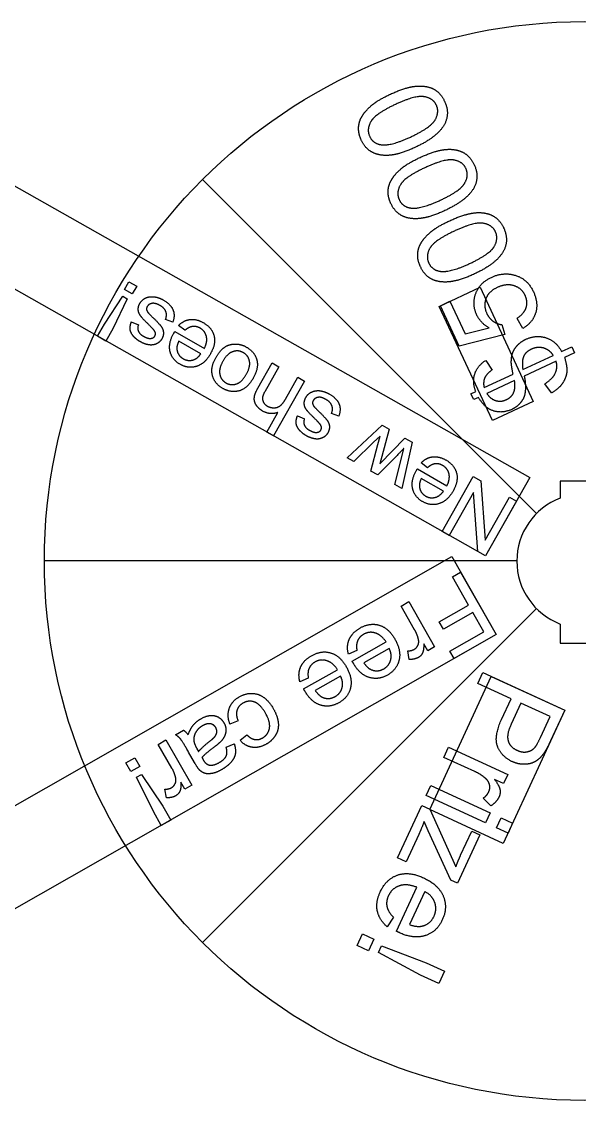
# Model space of a CAD drawing. Header units: millimetres. Extents: x 0 to 539, y 3 to 272.
# Drawn here: x 416.5 to 478.5, y 130.2 to 250.2 of the extents above; entities that cross this region are included whole.
import ezdxf

# ---------------------------------------------------------------- set-up
doc = ezdxf.new("R2010")
doc.units = ezdxf.units.MM
doc.layers.get('0').update_dxf_attribs({"linetype": 'CONTINUOUS'})

msp = doc.modelspace()

# ---------------------------------------------------------------- linework, layer by layer
for p, q in [((473.77, 195.55), (436.65, 232.68)), ((427.98, 220.46), (428.47, 221.31)), ((428.47, 221.31), (429.33, 220.82)), ((429.33, 220.82), (428.84, 219.97)), ((425.75, 216.59), (427.79, 219.69)), ((427.79, 219.69), (428.27, 219.42)), ((428.84, 219.97), (427.98, 220.46)), ((428.27, 219.42), (426.67, 216.06)), ((463.08, 218.64), (464.14, 219.14)), ((465.18, 214.13), (463.08, 218.64)), ((464.14, 219.14), (465.83, 215.52)), ((472.24, 216.12), (471.6, 217.24)), ((424.98, 215.24), (425.75, 216.59)), ((426.67, 216.06), (425.91, 214.71)), ((428.73, 216.84), (429.52, 216.52)), ((433.34, 216.81), (432.53, 217.11)), ((434.69, 215.91), (433.97, 216.44)), ((465.83, 215.52), (468.49, 216.17)), ((469.89, 216.54), (470.24, 215.43)), ((425.91, 214.71), (424.98, 215.24)), ((433.56, 215.76), (436.85, 213.9)), ((470.24, 215.43), (465.18, 214.13)), ((436.46, 213.31), (434, 214.7)), ((476.55, 213.55), (477.68, 214.08)), ((477.68, 214.08), (477.98, 213.42)), ((468.11, 212.56), (468.82, 211.49)), ((472.24, 211.54), (475.62, 213.12)), ((475.93, 212.46), (472.39, 210.81)), ((477.98, 213.42), (476.87, 212.9)), ((442.8, 209.49), (444.38, 212.29)), ((445.13, 211.86), (443.55, 209.07)), ((444.38, 212.29), (445.13, 211.86)), ((447.98, 210.25), (444.53, 204.16)), ((445.86, 208.26), (447.23, 210.68)), ((447.23, 210.68), (447.98, 210.25)), ((467.94, 209.54), (471.15, 211.03)), ((471.32, 210.31), (468.24, 208.88)), ((466.47, 208.85), (467, 209.1)), ((466.78, 208.2), (466.47, 208.85)), ((475.42, 208.94), (474.69, 209.96)), ((467.31, 208.45), (466.78, 208.2)), ((443.78, 204.59), (445.02, 206.77)), ((451.79, 206.36), (450.98, 206.66)), ((447.18, 206.38), (447.97, 206.07)), ((452.72, 201.73), (456.6, 205.37)), ((456.6, 205.37), (457.38, 204.92)), ((444.53, 204.16), (443.78, 204.59)), ((456.39, 204.15), (455.65, 203.45)), ((456.13, 203.19), (456.39, 204.15)), ((457.38, 204.92), (456.58, 201.88)), ((455.65, 203.45), (453.45, 201.32)), ((455.34, 200.25), (456.13, 203.19)), ((456.33, 201.04), (459.14, 203.92)), ((459.93, 203.48), (458.78, 198.3)), ((459.14, 203.92), (459.93, 203.48)), ((453.45, 201.32), (452.72, 201.73)), ((458.28, 202), (456.11, 199.82)), ((456.58, 201.88), (456.33, 201.04)), ((458, 198.74), (458.74, 201.69)), ((458.74, 201.69), (459.02, 202.78)), ((460.52, 200.49), (463.81, 198.62)), ((461.65, 200.63), (460.93, 201.16)), ((456.11, 199.82), (455.34, 200.25)), ((463.42, 198.03), (460.95, 199.43)), ((463.28, 193.54), (466.73, 199.63)), ((466.73, 199.63), (467.56, 199.16)), ((458.78, 198.3), (458, 198.74)), ((467.56, 199.16), (468.04, 192.56)), ((466.76, 197.88), (464.05, 193.1)), ((467.25, 191.29), (466.76, 197.88)), ((468.04, 192.56), (470.76, 197.34)), ((471.53, 196.91), (468.08, 190.82)), ((470.76, 197.34), (471.53, 196.91)), ((464.05, 193.1), (463.28, 193.54)), ((468.08, 190.82), (467.25, 191.29)), ((471.57, 190.25), (419.07, 190.25)), ((464.41, 188.5), (465.33, 189.02)), ((466.21, 185.34), (464.41, 188.5)), ((465.33, 189.02), (469.29, 182.07)), ((473.77, 184.95), (436.65, 147.82)), ((458.71, 185.24), (459.56, 185.73)), ((460.21, 182.61), (458.71, 185.24)), ((459.56, 185.73), (462.44, 180.7)), ((462.95, 183.48), (466.21, 185.34)), ((466.68, 184.52), (463.42, 182.66)), ((467.9, 182.37), (466.68, 184.52)), ((463.42, 182.66), (462.95, 183.48)), ((453.28, 179.1), (457.04, 181.24)), ((464.14, 180.22), (467.9, 182.37)), ((469.29, 182.07), (464.6, 179.4)), ((453.8, 180.29), (452.86, 179.9)), ((457.39, 180.51), (454.58, 178.91)), ((459.61, 179.3), (459.45, 180.26)), ((461.67, 180.26), (461.23, 181.02)), ((462.44, 180.7), (461.67, 180.26)), ((464.6, 179.4), (464.14, 180.22)), ((447.88, 176.02), (451.64, 178.16)), ((467.25, 176.64), (467.81, 177.84)), ((467.81, 177.84), (476.89, 173.65)), ((448.4, 177.21), (447.46, 176.82)), ((451.99, 177.43), (449.18, 175.83)), ((470.95, 174.93), (467.25, 176.64)), ((469.87, 172.61), (470.95, 174.93)), ((472.02, 174.44), (470.94, 172.09)), ((475.27, 172.95), (472.02, 174.44)), ((474.2, 170.62), (475.27, 172.95)), ((476.89, 173.65), (475.31, 170.23)), ((440.59, 172.47), (439.69, 172.1)), ((433.63, 170.93), (434.52, 171.44)), ((440.81, 170.32), (441.57, 170.92)), ((431.73, 169.85), (432.58, 170.34)), ((433.23, 167.22), (431.73, 169.85)), ((432.58, 170.34), (435.46, 165.31)), ((436.02, 169.37), (436.2, 169.05)), ((439.27, 169.54), (440.17, 169.9)), ((463.47, 168.41), (463.98, 169.53)), ((463.98, 169.53), (470.56, 166.5)), ((428.13, 167.8), (429.11, 168.36)), ((429.11, 168.36), (429.66, 167.39)), ((435.75, 167.84), (435.1, 168.98)), ((466.91, 166.83), (463.47, 168.41)), ((428.68, 166.83), (428.13, 167.8)), ((429.66, 167.39), (428.68, 166.83)), ((429.32, 166.19), (429.87, 166.5)), ((431.18, 162.37), (429.32, 166.19)), ((429.87, 166.5), (432.23, 162.97)), ((434.69, 164.87), (434.25, 165.63)), ((470.1, 165.49), (469.1, 165.95)), ((470.56, 166.5), (470.1, 165.49)), ((432.63, 163.91), (432.47, 164.87)), ((435.46, 165.31), (434.69, 164.87)), ((461.51, 164.17), (462.03, 165.28)), ((462.03, 165.28), (468.61, 162.25)), ((468.09, 161.14), (461.51, 164.17)), ((468.7, 163.02), (467.85, 163.88)), ((432.06, 160.83), (431.18, 162.37)), ((432.23, 162.97), (433.11, 161.43)), ((458.32, 157.24), (461, 163.06)), ((461, 163.06), (461.91, 162.64)), ((461.91, 162.64), (464.79, 156.24)), ((468.61, 162.25), (468.09, 161.14)), ((433.11, 161.43), (432.06, 160.83)), ((461.72, 160.23), (461.27, 161.27)), ((469.31, 160.58), (469.83, 161.69)), ((469.83, 161.69), (471.11, 161.1)), ((471.11, 161.1), (470.6, 159.99)), ((460.68, 159.84), (459.28, 156.79)), ((464.25, 154.74), (461.72, 160.23)), ((467.47, 159.78), (464.99, 154.4)), ((465.33, 157.52), (466.56, 160.2)), ((466.56, 160.2), (467.47, 159.78)), ((470.6, 159.99), (469.31, 160.58)), ((459.28, 156.79), (458.32, 157.24)), ((458.19, 149.06), (460.45, 153.96)), ((464.99, 154.4), (464.25, 154.74)), ((461.34, 153.48), (459.65, 149.8)), ((457.85, 150.65), (457.18, 149.56)), ((453.83, 147.48), (454.42, 148.77)), ((454.42, 148.77), (455.69, 148.18)), ((455.69, 148.18), (455.1, 146.9)), ((455.1, 146.9), (453.83, 147.48)), ((456.21, 146.72), (456.54, 147.44)), ((460.87, 144.18), (456.21, 146.72)), ((456.54, 147.44), (461.51, 145.56)), ((461.51, 145.56), (463.52, 144.63)), ((462.89, 143.25), (460.87, 144.18)), ((463.52, 144.63), (462.89, 143.25))]:
    msp.add_line(p, q)
for points in [[(407.53, 236.62), (473.01, 199.52), (468.08, 190.82), (402.6, 227.92)], [(467.49, 220.69), (473.4, 208), (468.87, 205.88), (462.96, 218.57)], [(410.25, 159.9), (464.34, 190.76), (469.29, 182.07), (415.21, 151.22)], [(461.9, 162.59), (468.73, 177.41), (476.89, 173.65), (470.06, 158.83)]]:
    msp.add_lwpolyline(points, close=True)
msp.add_lwpolyline([(481.39, 199.12), (476.39, 199.12), (476.39, 197.25, 0.688093), (476.39, 183.24), (476.39, 181.12), (481.39, 181.12), (481.39, 183.12, 0.726292), (481.39, 197.38)], format="xyb", close=True)
msp.add_circle((479.07, 190.25), 60)
for points in [[(457.54, 242.18), (459.14, 242.92), (460.27, 243.05)], [(460.27, 243.05), (461.4, 243.18), (462.25, 242.78)], [(462.25, 242.78), (463.08, 242.37), (463.54, 241.38)], [(455.5, 240.98), (456.19, 241.55), (457.54, 242.18)], [(461.29, 241.89), (460.3, 242.07), (458.08, 241.03)], [(462.63, 240.95), (462.27, 241.72), (461.29, 241.89)], [(463.54, 241.38), (464.16, 240.07), (463.56, 238.88)], [(454.41, 239.78), (454.8, 240.4), (455.5, 240.98)], [(458.08, 241.03), (455.84, 239.99), (455.35, 239.12)], [(462.5, 239.32), (462.99, 240.19), (462.63, 240.95)], [(453.99, 238.48), (454.02, 239.17), (454.41, 239.78)], [(455.35, 239.12), (454.85, 238.26), (455.22, 237.48)], [(459.76, 237.41), (462, 238.45), (462.5, 239.32)], [(463.56, 238.88), (462.85, 237.46), (460.3, 236.27)], [(454.29, 237.06), (453.95, 237.79), (453.99, 238.48)], [(455.59, 235.67), (454.75, 236.07), (454.29, 237.06)], [(455.22, 237.48), (455.57, 236.71), (456.44, 236.56)], [(456.44, 236.56), (457.53, 236.37), (459.76, 237.41)], [(457.56, 235.39), (456.42, 235.27), (455.59, 235.67)], [(460.3, 236.27), (458.69, 235.52), (457.56, 235.39)], [(460.83, 235.14), (462.42, 235.88), (463.56, 236.01)], [(463.56, 236.01), (464.69, 236.14), (465.53, 235.73)], [(465.53, 235.73), (466.36, 235.33), (466.83, 234.34)], [(458.78, 233.93), (459.48, 234.51), (460.83, 235.14)], [(464.57, 234.85), (463.58, 235.03), (461.36, 233.99)], [(465.91, 233.91), (465.56, 234.68), (464.57, 234.85)], [(466.83, 234.34), (467.44, 233.03), (466.85, 231.84)], [(457.7, 232.74), (458.08, 233.36), (458.78, 233.93)], [(461.36, 233.99), (459.12, 232.95), (458.63, 232.08)], [(465.78, 232.28), (466.27, 233.14), (465.91, 233.91)], [(457.27, 231.44), (457.31, 232.13), (457.7, 232.74)], [(458.63, 232.08), (458.14, 231.22), (458.5, 230.44)], [(463.05, 230.37), (465.28, 231.41), (465.78, 232.28)], [(466.85, 231.84), (466.13, 230.42), (463.58, 229.23)], [(457.57, 230.02), (457.23, 230.75), (457.27, 231.44)], [(458.5, 230.44), (458.86, 229.67), (459.72, 229.52)], [(458.87, 228.62), (458.03, 229.03), (457.57, 230.02)], [(459.72, 229.52), (460.82, 229.33), (463.05, 230.37)], [(463.58, 229.23), (461.97, 228.48), (460.84, 228.35)], [(460.84, 228.35), (459.71, 228.22), (458.87, 228.62)], [(462.07, 226.89), (462.76, 227.47), (464.11, 228.09)], [(464.11, 228.09), (465.7, 228.84), (466.84, 228.97)], [(466.84, 228.97), (467.97, 229.1), (468.81, 228.69)], [(468.81, 228.69), (469.65, 228.29), (470.11, 227.3)], [(460.98, 225.7), (461.36, 226.32), (462.07, 226.89)], [(464.64, 226.95), (462.4, 225.91), (461.91, 225.04)], [(467.85, 227.81), (466.87, 227.99), (464.64, 226.95)], [(469.2, 226.87), (468.84, 227.64), (467.85, 227.81)], [(469.06, 225.23), (469.55, 226.1), (469.2, 226.87)], [(470.11, 227.3), (470.72, 225.98), (470.13, 224.8)], [(460.56, 224.4), (460.59, 225.08), (460.98, 225.7)], [(461.91, 225.04), (461.42, 224.18), (461.78, 223.4)], [(466.33, 223.33), (468.56, 224.37), (469.06, 225.23)], [(470.13, 224.8), (469.42, 223.37), (466.86, 222.18)], [(460.86, 222.98), (460.52, 223.71), (460.56, 224.4)], [(461.78, 223.4), (462.14, 222.63), (463, 222.48)], [(463, 222.48), (464.1, 222.29), (466.33, 223.33)], [(462.15, 221.58), (461.32, 221.99), (460.86, 222.98)], [(466.86, 222.18), (465.26, 221.43), (464.13, 221.31)], [(468.74, 221.8), (469.97, 222.38), (471.2, 222.08)], [(471.2, 222.08), (472.71, 221.72), (473.41, 220.21)], [(464.13, 221.31), (462.99, 221.18), (462.15, 221.58)], [(467.01, 220), (467.45, 221.2), (468.74, 221.8)], [(471.26, 220.86), (470.39, 221.14), (469.39, 220.67)], [(472.5, 219.78), (472.13, 220.59), (471.26, 220.86)], [(430.3, 219.49), (430.71, 219.69), (431.22, 219.64)], [(431.22, 219.64), (431.73, 219.59), (432.25, 219.3)], [(467.12, 217.61), (466.57, 218.8), (467.01, 220)], [(469.39, 220.67), (468.44, 220.22), (468.14, 219.43)], [(472.61, 218.44), (472.81, 219.12), (472.5, 219.78)], [(473.41, 220.21), (473.99, 218.97), (473.67, 217.87)], [(429.5, 218.17), (429.47, 218.52), (429.68, 218.91)], [(429.68, 218.91), (429.9, 219.28), (430.3, 219.49)], [(430.5, 218.55), (430.35, 218.3), (430.49, 218.03)], [(431.03, 218.9), (430.66, 218.83), (430.5, 218.55)], [(431.91, 218.68), (431.39, 218.97), (431.03, 218.9)], [(432.57, 217.99), (432.42, 218.39), (431.91, 218.68)], [(432.25, 219.3), (433.11, 218.81), (433.36, 218.19)], [(468.14, 219.43), (467.84, 218.64), (468.24, 217.78)], [(471.6, 217.24), (472.39, 217.77), (472.61, 218.44)], [(429.77, 217.5), (429.53, 217.81), (429.5, 218.17)], [(430.68, 216.52), (430.01, 217.18), (429.77, 217.5)], [(430.49, 218.03), (430.59, 217.84), (431.11, 217.34)], [(431.11, 217.34), (431.82, 216.67), (432.05, 216.34)], [(432.53, 217.11), (432.72, 217.59), (432.57, 217.99)], [(433.36, 218.19), (433.61, 217.58), (433.34, 216.81)], [(468.49, 216.17), (467.54, 216.72), (467.12, 217.61)], [(468.24, 217.78), (468.49, 217.24), (468.94, 216.92)], [(473.67, 217.87), (473.34, 216.76), (472.24, 216.12)], [(428.6, 216.01), (428.56, 216.37), (428.73, 216.84)], [(428.95, 215.27), (428.64, 215.64), (428.6, 216.01)], [(429.52, 216.52), (429.37, 216.15), (429.51, 215.82)], [(431.23, 215.95), (431.14, 216.06), (430.68, 216.52)], [(432.05, 216.34), (432.28, 216), (432.3, 215.64)], [(433.97, 216.44), (434.54, 217.01), (435.24, 217.11)], [(435.54, 216.33), (435.13, 216.28), (434.69, 215.91)], [(435.24, 217.11), (435.95, 217.2), (436.72, 216.76)], [(436.37, 216.15), (435.95, 216.39), (435.54, 216.33)], [(437.07, 215.24), (436.92, 215.84), (436.37, 216.15)], [(436.72, 216.76), (437.69, 216.22), (437.92, 215.3)], [(468.94, 216.92), (469.39, 216.6), (469.89, 216.54)], [(429.78, 214.61), (429.26, 214.9), (428.95, 215.27)], [(429.51, 215.82), (429.64, 215.5), (430.07, 215.25)], [(430.07, 215.25), (430.59, 214.96), (430.9, 215.01)], [(430.9, 215.01), (431.22, 215.05), (431.35, 215.28)], [(431.41, 215.59), (431.38, 215.77), (431.23, 215.95)], [(431.35, 215.28), (431.43, 215.42), (431.41, 215.59)], [(432.12, 214.96), (431.95, 214.66), (431.68, 214.49)], [(432.3, 215.64), (432.31, 215.28), (432.12, 214.96)], [(433.04, 213.55), (432.82, 214.47), (433.44, 215.56)], [(433.44, 215.56), (433.48, 215.63), (433.56, 215.76)], [(436.85, 213.9), (437.22, 214.65), (437.07, 215.24)], [(437.92, 215.3), (438.15, 214.38), (437.54, 213.31)], [(471.67, 214.27), (472.04, 214.66), (472.56, 214.91)], [(472.56, 214.91), (473.72, 215.44), (474.83, 215.07)], [(474.83, 215.07), (475.95, 214.69), (476.55, 213.55)], [(430.48, 214.33), (430.12, 214.41), (429.78, 214.61)], [(431.07, 214.28), (430.83, 214.25), (430.48, 214.33)], [(431.68, 214.49), (431.4, 214.31), (431.07, 214.28)], [(434, 214.7), (433.73, 214.12), (433.81, 213.71)], [(433.81, 213.71), (433.92, 213.07), (434.49, 212.75)], [(438.11, 212.85), (438.59, 213.7), (439.12, 214.05)], [(439.12, 214.05), (439.65, 214.39), (440.3, 214.38)], [(441.16, 213.43), (440.61, 213.75), (440, 213.53)], [(440.3, 214.38), (440.94, 214.38), (441.51, 214.05)], [(441.51, 214.05), (442.44, 213.52), (442.68, 212.6)], [(471.12, 213.41), (471.3, 213.89), (471.67, 214.27)], [(473.17, 213.8), (472.56, 213.51), (472.34, 213.04)], [(474.56, 213.93), (473.88, 214.13), (473.17, 213.8)], [(475.62, 213.12), (475.24, 213.73), (474.56, 213.93)], [(434.15, 212.13), (433.26, 212.63), (433.04, 213.55)], [(434.49, 212.75), (435, 212.46), (435.55, 212.6)], [(435.55, 212.6), (436.1, 212.75), (436.46, 213.31)], [(437.54, 213.31), (436.9, 212.19), (435.98, 211.9)], [(437.75, 210.88), (437.51, 211.8), (438.11, 212.85)], [(438.9, 212.45), (438.43, 211.63), (438.57, 211)], [(440, 213.53), (439.39, 213.32), (438.9, 212.45)], [(441.86, 212.49), (441.73, 213.12), (441.16, 213.43)], [(441.51, 211.01), (441.99, 211.85), (441.86, 212.49)], [(442.68, 212.6), (442.91, 211.69), (442.27, 210.57)], [(466.86, 210.91), (467.12, 211.92), (468.11, 212.56)], [(470.96, 212.3), (470.95, 212.93), (471.12, 213.41)], [(472.34, 213.04), (472.11, 212.57), (472.24, 211.54)], [(475.79, 211.03), (476.17, 211.78), (475.93, 212.46)], [(476.87, 212.9), (477.15, 212.02), (477.13, 211.37)], [(435.98, 211.9), (435.06, 211.61), (434.15, 212.13)], [(468.82, 211.49), (468.21, 211.08), (468.01, 210.61)], [(471.15, 211.03), (470.97, 211.97), (470.96, 212.3)], [(477.13, 211.37), (477.1, 210.72), (476.68, 210.06)], [(438.9, 209.44), (437.99, 209.95), (437.75, 210.88)], [(438.57, 211), (438.7, 210.37), (439.25, 210.06)], [(439.25, 210.06), (439.81, 209.74), (440.42, 209.95)], [(440.42, 209.95), (441.03, 210.16), (441.51, 211.01)], [(442.27, 210.57), (441.58, 209.34), (440.56, 209.14)], [(467, 209.1), (466.65, 210.11), (466.86, 210.91)], [(468.01, 210.61), (467.8, 210.13), (467.94, 209.54)], [(471.21, 208.95), (471.44, 209.45), (471.32, 210.31)], [(472.39, 210.81), (472.58, 210.07), (472.51, 209.16)], [(474.69, 209.96), (475.52, 210.51), (475.79, 211.03)], [(476.68, 210.06), (476.26, 209.4), (475.42, 208.94)], [(440.56, 209.14), (439.72, 208.97), (438.9, 209.44)], [(442.4, 208.41), (442.43, 208.84), (442.8, 209.49)], [(443.55, 209.07), (443.23, 208.51), (443.33, 208.12)], [(448.13, 208.45), (448.34, 208.83), (448.75, 209.03)], [(448.75, 209.03), (449.16, 209.24), (449.67, 209.19)], [(449.67, 209.19), (450.18, 209.13), (450.7, 208.84)], [(450.7, 208.84), (451.56, 208.35), (451.81, 207.74)], [(468.24, 208.88), (468.64, 208.27), (469.24, 208.09)], [(470.4, 208.19), (470.97, 208.45), (471.21, 208.95)], [(472.51, 209.16), (472.46, 208.49), (472.07, 207.96)], [(442.61, 207.59), (442.36, 207.99), (442.4, 208.41)], [(443.33, 208.12), (443.43, 207.72), (443.87, 207.47)], [(445.28, 207.52), (445.57, 207.74), (445.86, 208.26)], [(447.95, 207.71), (447.92, 208.07), (448.13, 208.45)], [(448.22, 207.04), (447.98, 207.35), (447.95, 207.71)], [(448.95, 208.1), (448.8, 207.84), (448.94, 207.57)], [(449.48, 208.45), (449.11, 208.38), (448.95, 208.1)], [(450.36, 208.22), (449.84, 208.52), (449.48, 208.45)], [(451.02, 207.53), (450.87, 207.93), (450.36, 208.22)], [(451.81, 207.74), (452.06, 207.13), (451.79, 206.36)], [(468.69, 207.06), (467.94, 207.39), (467.31, 208.45)], [(469.24, 208.09), (469.83, 207.92), (470.4, 208.19)], [(472.07, 207.96), (471.68, 207.43), (471.01, 207.11)], [(443.35, 206.91), (442.86, 207.19), (442.61, 207.59)], [(445.02, 206.77), (444.15, 206.46), (443.35, 206.91)], [(443.87, 207.47), (444.2, 207.28), (444.6, 207.29)], [(444.6, 207.29), (444.98, 207.29), (445.28, 207.52)], [(449.13, 206.07), (448.46, 206.73), (448.22, 207.04)], [(448.94, 207.57), (449.04, 207.39), (449.56, 206.89)], [(449.56, 206.89), (450.27, 206.21), (450.5, 205.88)], [(450.98, 206.66), (451.17, 207.14), (451.02, 207.53)], [(471.01, 207.11), (469.82, 206.56), (468.69, 207.06)], [(447.05, 205.55), (447.01, 205.91), (447.18, 206.38)], [(447.4, 204.82), (447.09, 205.19), (447.05, 205.55)], [(447.97, 206.07), (447.82, 205.7), (447.96, 205.37)], [(447.96, 205.37), (448.08, 205.04), (448.52, 204.8)], [(449.68, 205.5), (449.59, 205.61), (449.13, 206.07)], [(449.86, 205.14), (449.83, 205.31), (449.68, 205.5)], [(450.5, 205.88), (450.73, 205.55), (450.75, 205.19)], [(448.23, 204.15), (447.71, 204.45), (447.4, 204.82)], [(448.93, 203.88), (448.57, 203.96), (448.23, 204.15)], [(448.52, 204.8), (449.04, 204.51), (449.35, 204.55)], [(449.35, 204.55), (449.67, 204.6), (449.8, 204.82)], [(450.13, 204.03), (449.85, 203.86), (449.52, 203.82)], [(449.8, 204.82), (449.88, 204.97), (449.86, 205.14)], [(450.57, 204.5), (450.4, 204.21), (450.13, 204.03)], [(450.75, 205.19), (450.75, 204.83), (450.57, 204.5)], [(449.52, 203.82), (449.27, 203.79), (448.93, 203.88)], [(459.02, 202.78), (458.96, 202.72), (458.28, 202)], [(460.93, 201.16), (461.49, 201.74), (462.2, 201.83)], [(462.2, 201.83), (462.91, 201.92), (463.68, 201.49)], [(460.4, 200.29), (460.44, 200.35), (460.52, 200.49)], [(462.5, 201.06), (462.09, 201.01), (461.65, 200.63)], [(463.32, 200.88), (462.91, 201.11), (462.5, 201.06)], [(464.03, 199.97), (463.88, 200.56), (463.32, 200.88)], [(463.68, 201.49), (464.64, 200.94), (464.88, 200.02)], [(460, 198.28), (459.78, 199.2), (460.4, 200.29)], [(460.95, 199.43), (460.69, 198.84), (460.76, 198.43)], [(463.81, 198.62), (464.18, 199.37), (464.03, 199.97)], [(464.88, 200.02), (465.1, 199.11), (464.49, 198.03)], [(461.1, 196.85), (460.22, 197.36), (460, 198.28)], [(460.76, 198.43), (460.87, 197.8), (461.44, 197.47)], [(462.51, 197.33), (463.05, 197.47), (463.42, 198.03)], [(464.49, 198.03), (463.86, 196.92), (462.94, 196.63)], [(462.94, 196.63), (462.02, 196.34), (461.1, 196.85)], [(461.44, 197.47), (461.96, 197.18), (462.51, 197.33)], [(452.95, 181.54), (453.27, 182.29), (454.14, 182.79)], [(454.14, 182.79), (455.25, 183.42), (456.28, 183.11)], [(456.28, 183.11), (457.32, 182.8), (458.02, 181.57)], [(460.64, 181.53), (460.52, 182.07), (460.21, 182.61)], [(452.86, 179.9), (452.62, 180.79), (452.95, 181.54)], [(453.88, 181.38), (453.69, 180.95), (453.8, 180.29)], [(454.54, 182.09), (454.07, 181.82), (453.88, 181.38)], [(455.84, 182.24), (455.17, 182.45), (454.54, 182.09)], [(457.04, 181.24), (456.52, 182.04), (455.84, 182.24)], [(458.02, 181.57), (458.74, 180.3), (458.49, 179.23)], [(460.59, 180.89), (460.72, 181.18), (460.64, 181.53)], [(448.74, 179.71), (449.85, 180.34), (450.88, 180.03)], [(450.88, 180.03), (451.92, 179.72), (452.62, 178.49)], [(457.55, 179.21), (457.72, 179.83), (457.39, 180.51)], [(459.45, 180.26), (459.87, 180.25), (460.18, 180.43)], [(460.18, 180.43), (460.46, 180.59), (460.59, 180.89)], [(461.09, 180.01), (460.94, 179.69), (460.64, 179.52)], [(461.23, 181.02), (461.24, 180.32), (461.09, 180.01)], [(447.55, 178.46), (447.87, 179.21), (448.74, 179.71)], [(449.14, 179.01), (448.67, 178.74), (448.48, 178.3)], [(450.44, 179.16), (449.77, 179.37), (449.14, 179.01)], [(451.64, 178.16), (451.12, 178.96), (450.44, 179.16)], [(453.41, 178.87), (453.36, 178.95), (453.28, 179.1)], [(455.15, 177.3), (454.12, 177.62), (453.41, 178.87)], [(454.58, 178.91), (455, 178.31), (455.44, 178.14)], [(456.78, 178.25), (457.37, 178.59), (457.55, 179.21)], [(458.49, 179.23), (458.23, 178.15), (457.19, 177.56)], [(460.64, 179.52), (460.21, 179.28), (459.61, 179.3)], [(447.46, 176.82), (447.23, 177.71), (447.55, 178.46)], [(448.48, 178.3), (448.29, 177.87), (448.4, 177.21)], [(452.62, 178.49), (453.34, 177.22), (453.09, 176.14)], [(455.44, 178.14), (456.13, 177.88), (456.78, 178.25)], [(452.15, 176.13), (452.32, 176.75), (451.99, 177.43)], [(457.19, 177.56), (456.18, 176.98), (455.15, 177.3)], [(440.73, 175.14), (441.77, 175.73), (442.78, 175.42)], [(442.78, 175.42), (443.79, 175.09), (444.51, 173.83)], [(448.01, 175.79), (447.97, 175.87), (447.88, 176.02)], [(449.75, 174.22), (448.72, 174.54), (448.01, 175.79)], [(449.18, 175.83), (449.6, 175.23), (450.05, 175.06)], [(451.38, 175.17), (451.97, 175.51), (452.15, 176.13)], [(453.09, 176.14), (452.84, 175.07), (451.79, 174.48)], [(439.62, 173.86), (439.91, 174.67), (440.73, 175.14)], [(441.14, 174.44), (440.64, 174.16), (440.48, 173.66)], [(442.42, 174.56), (441.77, 174.8), (441.14, 174.44)], [(443.65, 173.31), (443.07, 174.32), (442.42, 174.56)], [(451.79, 174.48), (450.78, 173.9), (449.75, 174.22)], [(450.05, 175.06), (450.73, 174.8), (451.38, 175.17)], [(436.48, 172.71), (437.31, 173.18), (437.98, 173.04)], [(437.98, 173.04), (438.66, 172.88), (439.02, 172.25)], [(439.69, 172.1), (439.34, 173.04), (439.62, 173.86)], [(440.48, 173.66), (440.32, 173.16), (440.59, 172.47)], [(444.08, 171.62), (444.22, 172.31), (443.65, 173.31)], [(444.51, 173.83), (444.98, 173.02), (445.06, 172.25)], [(435.04, 170.92), (435.29, 171.59), (435.63, 172.01)], [(435.63, 172.01), (435.97, 172.42), (436.48, 172.71)], [(436.65, 171.93), (436.16, 171.65), (435.9, 171.21)], [(437.54, 172.13), (437.15, 172.21), (436.65, 171.93)], [(438.12, 171.71), (437.93, 172.05), (437.54, 172.13)], [(438.23, 171.24), (438.25, 171.49), (438.12, 171.71)], [(439.02, 172.25), (439.23, 171.88), (439.24, 171.48)], [(443.3, 170.56), (443.94, 170.93), (444.08, 171.62)], [(445.06, 172.25), (445.14, 171.49), (444.76, 170.87)], [(469.45, 169.57), (468.99, 170.68), (469.87, 172.61)], [(470.94, 172.09), (470.4, 170.93), (470.61, 170.24)], [(434.19, 170.46), (433.95, 170.74), (433.63, 170.93)], [(435.1, 168.98), (434.42, 170.17), (434.19, 170.46)], [(434.52, 171.44), (434.8, 171.25), (435.04, 170.92)], [(435.9, 171.21), (435.64, 170.78), (435.67, 170.3)], [(437.41, 170.17), (437.89, 170.55), (438.06, 170.77)], [(438.06, 170.77), (438.22, 170.99), (438.23, 171.24)], [(439.08, 170.74), (438.91, 170.4), (438.62, 170.11)], [(439.24, 171.48), (439.24, 171.08), (439.08, 170.74)], [(441.57, 170.92), (441.98, 170.48), (442.43, 170.4)], [(442.43, 170.4), (442.87, 170.31), (443.3, 170.56)], [(444.76, 170.87), (444.38, 170.25), (443.73, 169.88)], [(473.6, 169.54), (473.82, 169.8), (474.2, 170.62)], [(435.67, 170.3), (435.7, 169.93), (436.02, 169.37)], [(436.2, 169.05), (436.56, 169.51), (437.41, 170.17)], [(437.94, 169.55), (436.97, 168.84), (436.58, 168.39)], [(438.62, 170.11), (438.41, 169.9), (437.94, 169.55)], [(439.27, 168.55), (439.44, 168.92), (439.27, 169.54)], [(440.17, 169.9), (440.36, 169.3), (440.29, 168.82)], [(442.15, 169.53), (441.39, 169.64), (440.81, 170.32)], [(443.73, 169.88), (442.91, 169.41), (442.15, 169.53)], [(471.07, 167.93), (469.91, 168.46), (469.45, 169.57)], [(470.61, 170.24), (470.82, 169.55), (471.6, 169.19)], [(472.71, 169.03), (473.25, 169.13), (473.6, 169.54)], [(475.31, 170.23), (474.9, 169.32), (474.59, 168.89)], [(436.58, 168.39), (436.68, 168.21), (436.7, 168.16)], [(436.7, 168.16), (437, 167.64), (437.37, 167.56)], [(438.5, 167.83), (439.1, 168.17), (439.27, 168.55)], [(440.29, 168.82), (440.21, 168.34), (439.82, 167.88)], [(471.6, 169.19), (472.17, 168.92), (472.71, 169.03)], [(474.59, 168.89), (474.17, 168.27), (473.65, 167.96)], [(433.66, 166.14), (433.54, 166.68), (433.23, 167.22)], [(436.24, 167.08), (436.07, 167.27), (435.75, 167.84)], [(436.84, 166.65), (436.52, 166.77), (436.24, 167.08)], [(437.37, 167.56), (437.86, 167.46), (438.5, 167.83)], [(438.78, 167.05), (438.14, 166.68), (437.65, 166.61)], [(439.82, 167.88), (439.43, 167.42), (438.78, 167.05)], [(468.13, 166.04), (467.62, 166.5), (466.91, 166.83)], [(472.44, 167.64), (471.75, 167.62), (471.07, 167.93)], [(473.65, 167.96), (473.13, 167.65), (472.44, 167.64)], [(433.61, 165.5), (433.74, 165.79), (433.66, 166.14)], [(434.25, 165.63), (434.26, 164.93), (434.12, 164.62)], [(437.65, 166.61), (437.16, 166.53), (436.84, 166.65)], [(468.54, 165.35), (468.46, 165.74), (468.13, 166.04)], [(469.1, 165.95), (469.62, 165.25), (469.7, 164.82)], [(432.47, 164.87), (432.89, 164.86), (433.2, 165.04)], [(433.2, 165.04), (433.48, 165.2), (433.61, 165.5)], [(434.12, 164.62), (433.96, 164.3), (433.66, 164.13)], [(467.85, 163.88), (468.28, 164.18), (468.46, 164.59)], [(468.46, 164.59), (468.63, 164.95), (468.54, 165.35)], [(469.7, 164.82), (469.77, 164.39), (469.59, 164)], [(433.66, 164.13), (433.23, 163.89), (432.63, 163.91)], [(469.59, 164), (469.33, 163.44), (468.7, 163.02)], [(461.27, 161.27), (460.98, 160.49), (460.68, 159.84)], [(464.79, 156.24), (465.08, 156.97), (465.33, 157.52)], [(456.39, 153.43), (457.05, 154.88), (458.33, 155.32)], [(458.33, 155.32), (459.61, 155.75), (461.21, 155.01)], [(461.21, 155.01), (462.87, 154.24), (463.4, 152.97)], [(458.51, 154.11), (457.68, 153.83), (457.3, 153)], [(460.45, 153.96), (459.34, 154.4), (458.51, 154.11)], [(456.08, 151.29), (455.86, 152.29), (456.39, 153.43)], [(457.3, 153), (457.02, 152.39), (457.14, 151.81)], [(462.45, 152.27), (462.18, 153.03), (461.34, 153.48)], [(463.4, 152.97), (463.92, 151.69), (463.29, 150.33)], [(457.18, 149.56), (456.3, 150.3), (456.08, 151.29)], [(457.14, 151.81), (457.26, 151.23), (457.85, 150.65)], [(462.37, 150.74), (462.72, 151.51), (462.45, 152.27)], [(461.09, 149.65), (461.98, 149.89), (462.37, 150.74)], [(463.29, 150.33), (462.69, 149.01), (461.4, 148.58)], [(458.49, 148.91), (458.39, 148.96), (458.19, 149.06)], [(461.4, 148.58), (460.12, 148.16), (458.49, 148.91)], [(459.65, 149.8), (460.51, 149.5), (461.09, 149.65)]]:
    msp.add_open_spline(points, degree=2)

doc.saveas('drawing.dxf')
